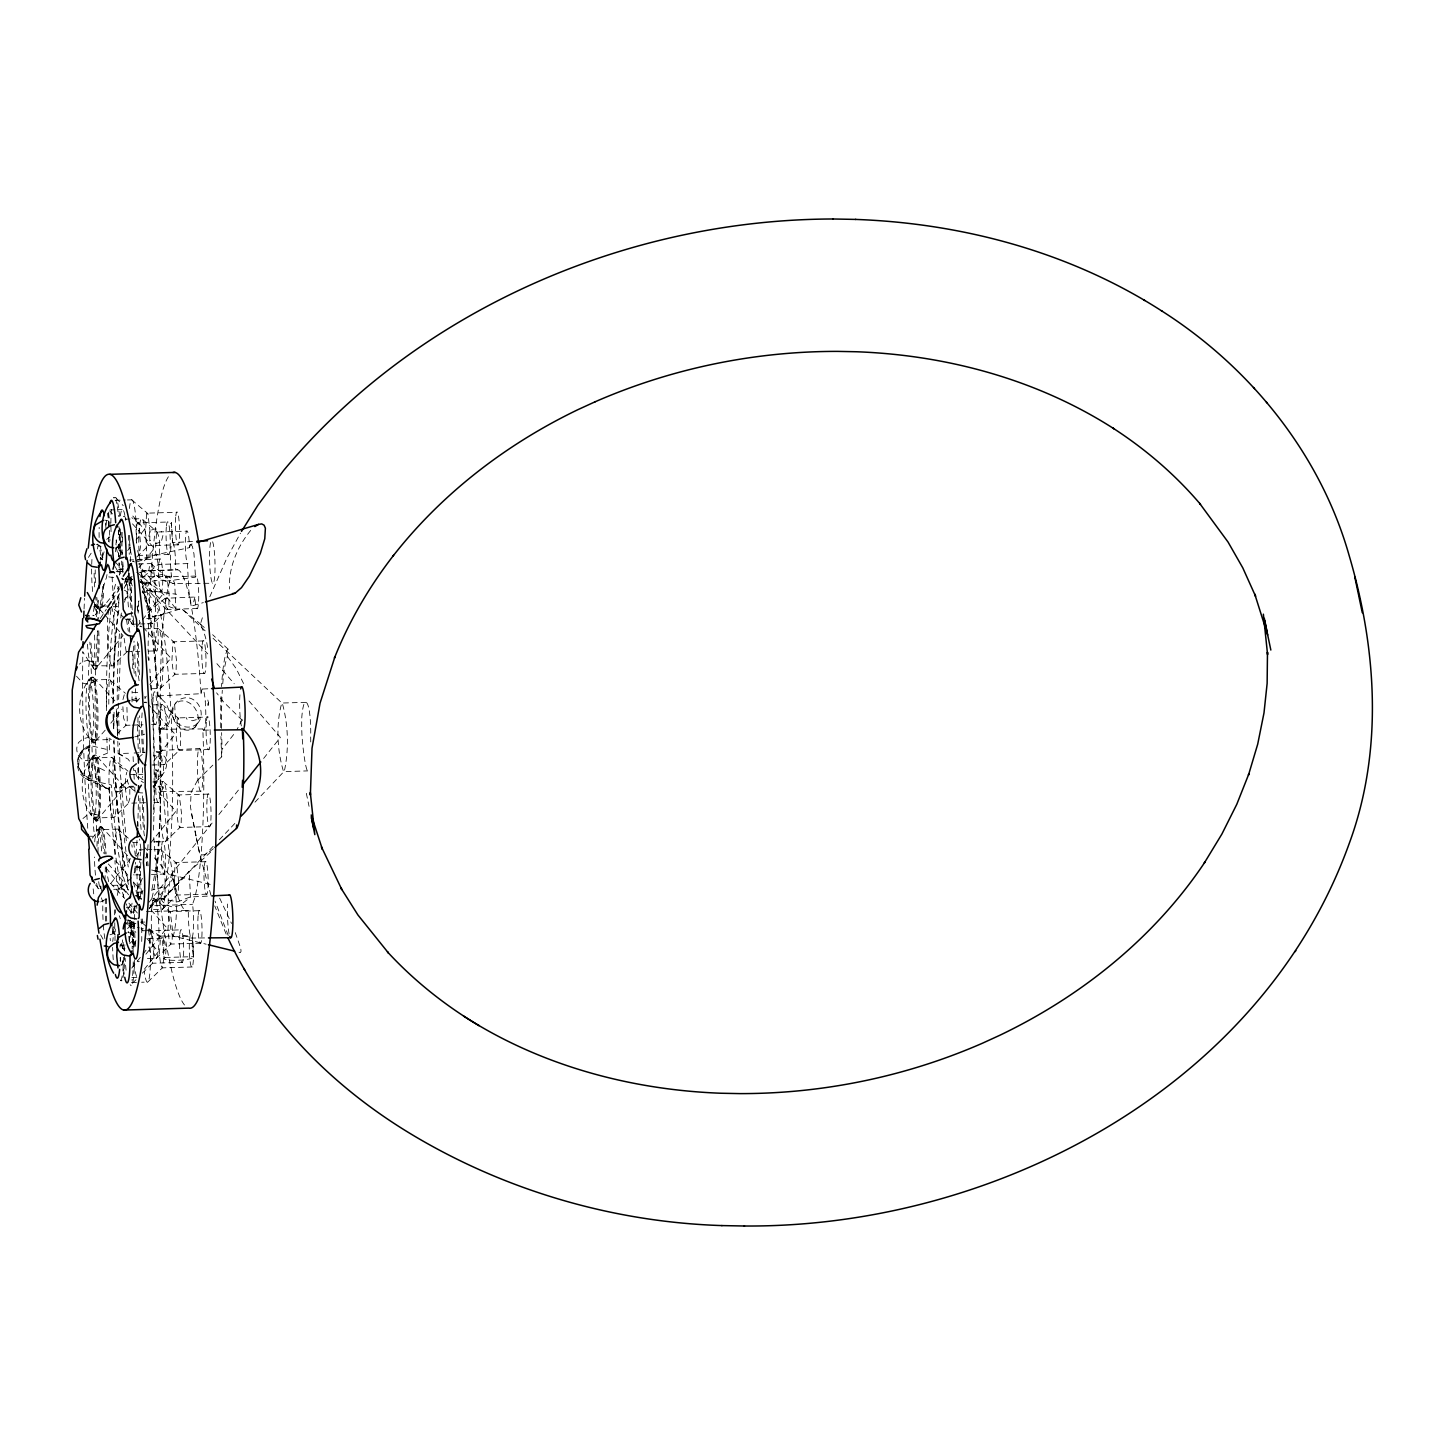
<?xml version="1.0" encoding="UTF-8"?>
<svg xmlns="http://www.w3.org/2000/svg" width="1445" height="1445" viewBox="0 0 1445 1445"><rect width="100%" height="100%" fill="white"/><g stroke="black" fill="none" stroke-linecap="round" stroke-linejoin="round"><path stroke-width="0.75" stroke-dasharray="5 3.75" d="M195.816 576.049L195.508 577.151L165.326 581.287L165.037 579.246L165.76 576.934L195.816 576.049A16.491 2.041 88.3 0 1 198.453 587.374A16.491 2.041 88.3 0 1 197.929 607.243A16.491 2.041 88.3 0 1 195.165 601.102L194.858 597.02L165.2 598.284L165.994 606.647L167.674 609.356L153.025 623.608L146.902 623.788M205.244 700.915L205.768 711.428A20.627 2.565 88.3 0 1 202.842 728.966L203.348 744.518A170.655 21.205 88.3 0 1 194.244 899.44L192.546 904.317A20.627 2.565 88.3 0 1 192.564 936.216L192.113 947.956L193.522 957.331A14.865 2.457 -2.9 0 1 177.031 960.293A14.865 2.457 -2.9 0 1 164.044 958.179L163.393 937.751L166.193 948.715L165.308 957.475L164.044 958.179M108.465 525.854L108.519 517.635A30.128 3.739 88.3 0 1 108.845 511.006M116.593 539.888L116.033 543.248A30.128 3.739 88.3 0 1 115.528 551.809M113.18 761.1L113.017 765.507A19.724 2.457 88.3 0 0 115.853 791.95L116.033 790.144A30.128 3.739 88.3 0 0 113.685 762.815L113.18 761.1L124.776 770.167M116.033 791.896L116.557 800.223A30.128 3.739 88.3 0 1 112.222 815.377A30.128 3.739 88.3 0 1 108.971 777.862A30.128 3.739 88.3 0 1 112.945 758.354L127.955 771.178M118.309 530.73L118.562 534.614L122.301 536.366L122.699 539.111L122.121 542.001L118.418 544.693L118.418 546.589A30.128 3.739 88.3 0 0 118.815 557.011M120.134 960.817L120.694 957.475M125.137 948.841L122.392 948.064L122.428 939.846M137.203 561.78L146.397 558.745L146.433 551.412A30.128 3.739 88.3 0 0 142.332 518.918A30.128 3.739 88.3 0 0 138.792 542.525A30.128 3.739 88.3 0 0 142.495 577.765L142.531 578.741L141.104 576.14M159.022 729.707C159.925 719.646 156.096 697.754 168.487 717.948C172.714 723.746 161.587 731.549 159.347 728.804A19.724 2.457 88.3 0 0 160.305 712.674L160.178 709.134M159.582 729.707L159.582 731.892A30.128 3.739 88.3 0 0 164.567 764.622L149.268 765.055M142.82 578L142.802 577.368A29.713 1.824 73.6 0 0 140.978 571.913M94.232 606.521L92.932 615.696L94.124 615.426M100.301 559.992L100.355 557.391M100.753 888.187L100.789 885.948L100.608 887.067A30.128 3.739 88.3 0 1 96.219 880.962M133.771 947.775L133.337 943.459L129.255 941.237L129.707 934.355A13.511 1.68 88.3 0 1 130.61 933.036L135.487 938.546M132.091 948.661L132.145 946.06M120.874 865.88A151.779 18.857 88.3 0 1 112.132 796.43L111.337 785.032L91.848 780.553C87.513 772.045 86.501 752.863 90.078 745.512L109.567 750.081L109.188 738.088M98.224 835.355L100.301 832.284L96.309 831.453L96.4 827.299A13.511 1.68 88.3 0 0 96.002 819.658L95.641 809.381A30.128 3.739 88.3 0 0 92.534 758.95L92.101 751.183A13.511 1.68 88.3 0 0 91.721 743.543L92.173 737.438A30.128 3.739 88.3 0 0 91.27 685.49L91.342 674.129A13.511 1.68 88.3 0 0 90.963 666.488L92.787 665.531M112.891 703.354L114.39 646.728L118.905 602.384M142.459 767.71L142.369 772.28A13.511 1.68 88.3 0 0 142.567 777.536M153.549 830.116L154.922 777.862L153.26 713.541L149.846 669.089M136.173 560.497L154.579 555.079L189.439 547.637L189.367 544.566A16.491 2.041 88.3 0 0 186.875 530.911A16.491 2.041 88.3 0 0 185.339 545.903A16.491 2.041 88.3 0 0 187.435 563.478L188.843 590.68L191.047 603.811L192.745 605.726L203.33 602.601M218.123 760.178L221.735 756.801L221.988 744.97A84.207 10.458 88.3 0 1 221.627 732.597M118.562 534.614L118.833 530.152M106.207 899.187L102.992 900.632L102.866 902.782A30.128 3.739 88.3 0 0 103.227 923.301M131.007 577.819L127.81 579.246L127.684 581.396A30.128 3.739 88.3 0 0 128.659 609.645M115.456 934.265L112.728 933.326L112.981 928.882M222.747 683.81A84.207 10.458 88.3 0 1 227.118 657.674L228.057 649.148L212.614 634.698M138.052 717.37L137.6 729.689A170.655 21.205 88.3 0 1 138.232 750.605M91.649 779.18C75.555 777.229 72.72 751.382 88.886 746.776M120.513 533.187L118.851 538.208M194.858 597.02L192.745 605.726M97.556 548.956L97.917 545.686M106.099 525.149L106.46 521.898A13.511 1.68 88.3 0 1 107.363 520.579L108.23 524.065M121.308 633.253L118.4 705.359L119.14 734.186M120.043 947.053L120.368 944.091M108.429 541.568L108.827 536.998L108.881 538.154A30.128 3.739 88.3 0 0 109.152 542.11M118.418 544.693L118.237 546.21A13.511 1.68 88.3 0 1 117.334 547.529L116.052 540.087M87.766 836.149L95.84 836.384L94.991 838.371A30.128 3.739 88.3 0 0 94.575 844.621M139.406 572.509L148.835 570.612L149.485 566.277A30.128 3.739 88.3 0 1 154.741 579.391A30.128 3.739 88.3 0 1 154.543 619.273A30.128 3.739 88.3 0 1 149.268 610.802L140.996 580.998M117.226 895.448A29.731 8.833 -76.2 0 1 118.815 888.982L124.414 889.361L123.782 893.624A30.128 3.739 88.3 0 0 123.475 897.634M160.738 709.098L161.027 707.273A30.128 3.739 88.3 0 1 166.771 726.889A30.128 3.739 88.3 0 1 164.567 764.622L179.198 750.37L177.536 747.643L176.182 736.986L177.301 717.93L207.357 717.045M104.708 614.793L123.042 635.583L95.388 668.927A32.982 4.1 88.3 0 0 97.628 630.815A170.655 21.205 88.3 0 0 96.02 754.687C96.255 766.934 90.963 787.489 109.097 788.41L111.337 785.032M149.937 531.706L148.925 536.077L150.388 540.701M152.592 903.233L158.986 898.519L177.843 901.806L190.108 896.984L212.144 895.882M140.833 579.373L143.579 583.672L141.827 583.888C151.978 581.342 162.544 577.187 172.966 583.617L201.65 583.346M148.112 938.455L163.411 938.311L167.999 935.963L175.856 936.757L190.27 935.529L189.963 934.373A20.627 2.565 88.3 0 1 188.338 910.422L145.981 911.65M189.439 547.637L190.704 544.404L194.949 543.157M135.342 855.892L133.825 842.905M161.659 540.358L162.888 535.68L161.208 531.381M152.773 903.107L149.973 905.87L192.546 904.317M124.451 583.455L125.697 579.246L131.73 580.438M127.81 579.246L125.318 580.565M124.469 602.222L131.26 579.084M113.631 701.8A30.128 3.739 88.3 0 0 109.043 679.493L88.633 680.089A30.128 3.739 88.3 0 0 86.014 707.382A30.128 3.739 88.3 0 0 89.68 739.172L89.211 747.173A13.511 1.68 88.3 0 0 89.59 754.814L90.023 760.684A30.128 3.739 88.3 0 0 88.994 795.725A30.128 3.739 88.3 0 0 93.564 818.014L113.974 817.418L128.623 803.185L126.943 800.458L125.589 789.801L125.516 777.482L126.781 772.262M102.992 900.632L100.518 901.951M151.942 889.253C163.809 831.652 159.853 771.883 158.824 713.378C154.904 672.449 155.085 630.201 142.387 590.716M190.27 935.529L189.891 936.812A16.491 2.041 88.3 0 0 189.909 959.552A16.491 2.041 88.3 0 0 192.889 964.664A16.491 2.041 88.3 0 0 192.871 941.923L192.366 938.582M207.646 647.486L206.888 643.477A129.165 30.182 -81.9 0 0 202.155 628.304L200.349 624.385L203.041 615.552M102.992 555.422L104.112 551.809M142.369 878.271L135.956 892.685L142.567 891.637M134.782 944.091L135.902 940.478M76.531 676.224L82.726 682.979C89.301 686.122 99.813 679.71 88.633 680.089M132.597 579.445L128.551 577.278L126.781 582.371A170.655 21.205 88.3 0 0 125.065 589.163M171.648 523.198L170.745 523.704L171.413 522.729L172.623 542.688L171.467 544.332A20.627 2.565 88.3 0 0 171.503 576.248L169.806 581.125A170.655 21.205 88.3 0 0 160.702 736.047L161.19 751.599A20.627 2.565 88.3 0 0 158.264 769.155M138.323 897.453L137.708 887.194L139.027 883.437A151.779 18.857 88.3 0 0 140.544 877.404M140.978 579.589A170.655 21.205 88.3 0 1 157.017 680.198L158.083 695.641L166.356 703.697L170.311 713.884L167.349 723.349L159.799 729.508L160.323 745.764A170.655 21.205 88.3 0 1 151.219 900.705M209.814 596.731L226.775 558.312L240.466 533.169M122.951 699.579L124.776 692.841M104.528 770.528L98.838 767.71C93.04 776.398 100.735 787.308 109.766 789.638L105.34 787.778M93.564 818.014L93.51 823.289A13.511 1.68 88.3 0 0 93.889 830.929L95.28 836.51M96.309 831.453L97.068 829.737L117.479 829.123M242.2 719.755L236.872 729.725M96.255 759.727L99.597 756.385L107.327 753.188L109.567 750.081M146.18 696.201L144.97 698.676L144.572 692.986M127.72 780.426L119.899 787.435L120.983 802.896A170.655 21.205 88.3 0 0 128.244 866.964M107.002 574.586L106.424 577.783A170.655 21.205 88.3 0 0 98.621 618.623M147.553 586.218L149.702 583.094L156.223 587.934L168.072 598.591L175.965 608.887L170.221 607.099L164.838 603.288L145.674 585.532C145.638 579.21 155.825 575.832 161.352 574.514C166.536 575.507 173.003 577.837 174.682 583.383L175.965 608.887M127.214 906.593L126.618 907.713L136.282 906.087M161.009 897.941L163.303 898.953L176.904 883.166L189.205 871.642L190.487 897.146L180.047 905.274L174.339 906.882C168.993 907.93 154.362 898.338 165.452 895.846M126.148 651.569L124.107 638.311M172.479 935.945L173.328 936.143C178.078 916.582 177.157 894.545 172.136 875.02L171.305 874.821C166.536 894.401 167.475 916.437 172.479 935.945L206.183 944.199M153.784 787.055L158.282 779.975L158.264 769.119M197.857 723.042C205.822 714.083 198.633 697.845 186.64 697.7C164.838 698.748 170.456 733.825 190.83 729.869L194.912 727.341L197.857 723.042C185.303 735.487 162.292 716.72 176.037 702.866M194.912 727.341C203.871 716.973 192.853 698.26 179.487 701.24L175.441 703.733M254.97 802.174L284.358 771.106C289.018 749.305 288.314 724.975 282.371 703.462L212.487 637.751M154.796 782.197C162.31 777.013 169.733 767.024 165.416 757.595L161.623 753.441L153.694 751.183M159.709 778.44C166.988 771.16 163.791 757.433 153.423 755.139M168.957 554.519L138.901 555.404L140.653 546.029L139.081 525.673L138.503 523.361L131.838 517.653M178.295 544.783L148.239 545.65L149.72 540.863L149.991 530.857L147.842 513.607L132.832 500.783M197.459 608.526L167.403 609.411L168.884 604.624L169.155 594.617L167.006 577.368L151.996 564.543M130.086 725.191L125.787 725.318L127.268 720.531L126.907 706.262M204.702 673.424L174.646 674.309L176.127 669.523L176.38 659.498L174.249 642.266L159.239 629.424M145.53 802.734L128.352 803.221L129.833 798.435L129.779 786.243L133.518 786.243M209.001 749.54L178.927 750.425L180.408 745.62L180.679 735.613L178.53 718.382L163.52 705.539M140.653 874.767L134.222 874.947L135.704 870.161L135.451 862.322M209.742 826.594L179.686 827.479L181.167 822.693L181.438 812.668L179.288 795.436L164.278 782.594M206.87 894.184L176.814 895.069L178.295 890.283L178.566 880.276L176.416 863.026L161.406 850.184M182.395 962.352L152.339 963.237L153.82 958.432L154.091 948.426L151.942 931.176L140.255 921.206M200.747 943.188L170.691 944.073L172.172 939.286L172.443 929.279L170.293 912.03L155.283 899.187M192.203 966.976L162.147 967.861L163.899 958.487L162.237 937.769L147.914 930.309M88.434 557.409L91.974 551.936M100.319 618.532L106.37 609.176M112.403 599.819L119.646 588.603M92.39 838.118L100.572 827.136M136.173 856.397L140.869 849.1M127.684 909.049L132.398 901.752M95.46 614.739L97.465 611.759L94.503 610.079M145.421 858.077L147.408 855.079L144.464 853.417M118.815 888.982L123.403 885.044L126.419 885.948L128.316 890.373M233.638 734.53L222.169 749.16M87.495 644.235A30.128 3.739 88.3 0 0 88.326 653.718L89.427 661.015L88.452 670.119A13.511 1.68 88.3 0 0 88.849 677.759L89.211 680.505M90.529 682.997L94.358 681.462M107.273 612.788L119.05 595.81M109.007 610.169L111.608 606.485M107.183 611.325L119.682 593.696M79.8 754.471L82.365 750.93L88.524 746.939M123.909 784.292L119.899 787.435M197.459 780.408L191.155 792.366L190.415 806.87L199.88 855.025L211.151 895.936M163.086 727.395L159.799 729.508M127.648 550.545L130.447 547.041M136.029 540.015L144.428 529.502L131.712 514.745M105.268 604.335L99.958 609.627M106.659 602.583L119.249 586.796M124.83 579.788L127.63 576.266M132.001 576.41L126.708 581.703M138.991 567.65L154.362 548.359L131.784 523.054M137.022 626.57L163.592 593.263L141.014 567.957M105.196 730.195L94.304 742.513M110.795 723.186L121.976 709.152M149.865 684.442L170.835 658.143L144.012 628.322M154.145 760.558L175.116 734.259L148.311 704.419M110.831 883.347L120.621 871.064M122.012 869.312L130.393 858.8L102.18 827.443M150.713 842.887L175.875 811.313L153.296 786.008M127.593 928.665L133.193 921.657M149.016 902.222L213.318 821.555M218.899 814.546L239.87 788.247M263.622 758.444L280.384 737.402L247.203 698.856M149.232 908.724L173.003 878.921L153.242 856.614M131.748 968.114L141.538 955.831M142.929 954.079L148.528 947.071M145.909 954.206L166.879 927.907L149.937 908.634M135.975 979.764L130.664 985.057M144.356 969.234L158.336 951.713L145.638 936.956M98.838 767.71L98.35 768.307A18.442 17.358 -64.9 0 0 105.937 788.067M250.689 530.423C237.395 546.535 228.274 567.903 229.538 589.036M109.892 536.781L106.659 539.4M197.459 780.408L212.812 765.146M91.161 739.732L94.684 739.786L87.802 737.546L83.178 738.756L78.68 742.405C74.725 748.546 77.073 756.656 83.485 760.034L88.976 760.937L95.641 757.866L111.626 757.415M163.303 898.953L189.205 871.642L164.405 897.833M213.192 846.3L188.41 872.419L212.83 850.112M219.369 839.762L236.402 821.79M129.779 786.243L123.006 790.74L115.853 791.95M228.057 649.148L227.75 649.455A90.71 11.271 88.3 0 0 221.537 686.574M136.498 702.162L139.533 698.405M305.961 702.342L281.775 703.047C275.832 724.089 277.079 750.569 283.545 771.612L307.713 770.889M136.787 557.011L148.51 545.614L146.83 542.886L145.475 532.23L146.595 513.174L176.651 512.289M124.396 599.512L131.712 592.378L129.237 585.008L128.46 572.563M127.124 651.695L112.493 665.928L90.854 665.657M203.059 640.93L173.003 641.815L171.883 660.871L173.237 671.528L174.917 674.255L160.269 688.506L150.063 688.795M117.262 733.807L126.058 725.264L123.566 717.894L122.807 705.449M208.116 794.1L178.042 794.985L176.922 814.041L178.295 824.698L179.957 827.425L165.326 841.676L153.062 842.038M131.549 877.747L119.845 889.145L113.721 889.325M205.244 861.708L175.17 862.575L174.05 881.631L175.405 892.287L177.085 895.015L162.436 909.266L150.19 909.627M129.689 943.567L135.541 937.877M199.121 910.693L169.047 911.578L167.927 930.634L169.282 941.291L170.962 944.018L156.313 958.27L146.108 958.559M142.351 973.153L152.61 963.183L150.93 960.455L149.576 949.798L150.695 930.743L180.769 929.857M148.763 929.207L160.539 936.107L159.383 954.422L160.738 965.079L162.418 967.807L147.769 982.058L141.646 982.239M93.257 665.386L94.593 664.122L92.552 661.395L87.043 660.491L82.419 661.684L79.421 664.14M198.326 718.978L200.169 717.262M150.316 907.189L158.986 898.519M165.2 598.284L149.648 610.747A29.713 1.824 73.6 0 1 142.351 588.169M149.305 908.146L158.354 899.874M187.994 563.586L158.246 564.435L142.802 577.368M82.961 818.52L87.459 814.854L92.083 813.661L98.296 815.143L98.423 816.371L96.381 817.274M138.359 757.577L143.561 753.423M162.671 774.141L155.103 779.09M213.3 848.739C209.958 851.141 200.855 859.865 199.157 851.159M135.884 923.301L130.791 925.504A18.442 1.824 -27.4 0 0 134.277 926.101L137.492 924.746M155.572 784.454L152.971 786.188L159.6 786.17L159.889 787.85A20.627 2.565 88.3 0 0 162.978 786.857L164.007 801.632A170.655 21.205 88.3 0 0 186.405 910.802L188.338 910.422M146.397 558.745L154.579 555.079M200.349 624.385L206.346 629.045M108.321 863.984L127.81 886.435M94.936 758.643L90.475 759.655M146.74 590.246L152.538 617.141L156.963 615.841L158.48 610.007L146.74 590.246L176.615 594.292M95.641 757.866L91.721 758.372M145.204 584.322L149.702 583.094M159.98 542.2L156.042 543.591L152.158 542.417M179.668 609.14L154.181 617.105M171.413 522.729L172.425 542.597L194.497 541.423M131.983 699.85L138.431 697.772M90.023 746.902C78.409 750.696 74.706 767.819 84.225 775.748M110.001 934.807L112.963 933.795L114.986 929.587L112.999 926.534M151.544 529.99L155.301 528.852L159.347 529.755M163.339 886.977L151.382 890.21M196.412 719.664L192.402 720.748L188.591 719.899M134.837 736.86L144.753 734.168M90.078 745.512L88.56 745.909A18.442 17.358 -64.9 0 0 77.326 764.423A18.442 17.358 -64.9 0 0 90.312 780.463L91.848 780.553M115.582 548.125L117.641 547.583M152.177 616.672L167.674 613.132M141.935 571.136L177.627 569.764A170.655 21.205 88.3 0 1 200.042 678.933L201.072 693.708L158.661 695.876M134.114 905.816L134.475 912.012L132.543 912.391A170.655 21.205 88.3 0 1 126.167 903.811M138.901 555.404L137.022 548.486M134.222 874.947L133.5 874.785M133.012 700.735L138.991 699.705M161.045 898.591L162.87 898.447M172.966 583.617L174.682 583.383M183.641 935.656L192.546 937.841L193.522 957.331M117.804 741.375L118.183 753.567L131.947 753.116M134.15 753.008L145.132 752.43M202.806 689.03L209.344 688.705M160.503 750.425L199.717 748.492M156.132 751.852L161.19 751.599M117.659 571.859L123.764 571.335L114.318 571.606M115.166 500.313L125.372 500.024M127.413 499.952L131.495 499.844M109.928 509.94L116.052 509.76M118.093 509.706L122.175 509.579M125.119 519.17L141.447 518.683M136.697 543.302L136.065 529.665L137.257 522.909L167.331 522.042M158.246 564.435L155.428 551.087L156.548 532.013L186.604 531.146M97.79 544.62L96.689 544.639A32.982 4.1 88.3 0 1 101.276 559.504M159.871 559.052L129.779 559.974L131.621 562.701M133.753 561.599L132.651 561.635A32.982 4.1 88.3 0 1 134.259 561.942M138.413 563.947L150.659 563.586M118.4 569.782L124.523 569.601M141.05 570.829L177.627 569.764M125.516 579.246L131.892 579.048M140.002 582.299L148.239 582.046M142.17 592.125L161.497 591.547M93.799 606.394L108.086 605.979M96.652 607.225L104.817 606.99M112.981 606.737L117.063 606.629M125.227 619.255L133.807 619.002M146.704 618.623L155.283 618.37M132.615 624.204L144.861 623.843M140.996 626.48L139.894 626.516A32.982 4.1 88.3 0 1 141.502 626.841M145.656 628.846L157.902 628.485M126.853 651.731L139.75 651.352M148.329 651.117L156.927 650.864M92.137 677.506L91.035 677.524C75.068 695.081 76.133 725.408 92.697 742.188A32.982 4.1 88.3 0 0 96.291 700.193A32.982 4.1 88.3 0 0 89.012 687.676A32.982 4.1 88.3 0 0 92.697 742.188M132.741 692.57L139.172 692.39M152.213 704.889L162.201 704.6M132.218 725.119L142.965 724.812M151.544 724.559L155.843 724.433M93.943 740.021L111.409 739.515A30.128 3.739 88.3 0 1 110.091 738.576M94.702 755.41L93.6 755.446C77.633 772.985 78.698 803.33 95.262 820.092A32.982 4.1 88.3 0 0 98.856 778.114A32.982 4.1 88.3 0 0 91.577 765.579A32.982 4.1 88.3 0 0 95.262 820.092M154.091 786.875A14.865 14.54 34.6 0 0 156.692 777.862L155.554 769.896L156.782 769.86M129.942 774.664L142.82 774.285M152.755 781.962L162.96 781.655M154.109 802.481L158.408 802.354M96.869 820.417L124.541 787.073L96.309 755.735M132.579 842.471L141.176 842.218M154.055 841.839L162.635 841.586M139.659 849.841L151.906 849.479M153.947 849.425L160.07 849.245M151.4 874.442L164.278 874.062M112.168 885.388L123.403 885.044M137.618 898.736L141.7 898.609M152.321 900.361L156.439 900.253M140.436 922.181L144.843 922.054M142.585 930.797L151.617 930.526L147.643 929.857M120.061 945.229L126.185 945.048M165.308 957.475L193.196 956.662M131.838 977.597L137.961 977.416M120.856 980.414L121.976 980.378M131.441 982.528L139.605 982.293M134.475 912.012L130.592 912.102M171.503 576.248L140.111 576.934M160.539 936.107L167.999 935.963M162.237 937.769L163.393 937.751M162.978 786.857L153.495 786.929M203.853 583.328L212.668 583.256M202.842 728.948L160.341 729.237M203.528 730.122L212.252 730.05M161.244 791.535L200.458 791.174A21.44 2.655 88.3 0 0 202.246 760.829A21.44 2.655 88.3 0 0 197.55 757.487A21.44 2.655 88.3 0 0 200.458 791.174M190.83 938.058L208.477 937.895M120.441 787.182L133.662 787.073M89.716 739.19L94.666 739.587M116.593 791.878L117.912 791.932M146.595 513.174L147.842 513.607M137.257 522.909L138.503 523.361M156.548 532.013C161.208 537.395 158.643 547.601 159.853 554.609M165.76 576.934L167.006 577.368M173.003 641.815L174.249 642.266M177.301 717.93L178.53 718.382M178.042 794.985L179.288 795.436M175.17 862.575L176.416 863.026M169.047 911.578L170.293 912.03M150.695 930.743L151.942 931.176M113.74 577.566L107.002 576.663M155.554 769.896L158.155 771.883L157.577 770.022A16.491 2.041 88.3 0 0 155.482 782.486A16.491 2.041 88.3 0 0 157.613 802.192A16.491 2.041 88.3 0 0 159.691 789.711L159.6 786.17M142.856 930.743L141.195 928.033M125.137 919.833L130.827 920.573L130.791 927.798A30.128 3.739 88.3 0 1 129.4 942.321M134.656 866.928L140.833 867.903M94.918 814.239L98.296 815.143M104.582 520.11L107.056 520.507M135.288 895.539L137.763 895.936M127.828 932.567L130.303 932.964M127.395 580.023L126.456 578.126M102.577 901.409L101.403 897.851M133.374 924.348L127.467 922.56M89.427 661.015L93.203 661.936M190.704 544.404L192.402 546.336L193.973 553.959L195.508 577.151M135.884 866.151L141.321 868.987M151.635 869.998L160.287 872.13L152.285 870.161M136.119 866.205L140.472 867.271M171.305 874.821L212.307 884.882M128.822 925.233L139.334 927.816M143.362 928.81L141.176 928.178M239.039 952.255L240.466 952.598L241.062 951.243L240.719 948.191L234.668 930.905M101.132 546.86L99.163 545.253M137.167 897.327A13.511 1.68 88.3 0 1 138.07 896.008L140.291 897.002M90.114 778.458L83.575 774.935L78.662 767.548L78.861 768.541M118.183 753.567L128.135 759.221L131.26 763.52M143.073 779.74L138.305 777.103L134.873 770.131C135.107 775.531 138.919 780.047 143.47 782.576M118.761 753.82L122.464 755.464M85.291 778.367L101.06 785.773M148.835 570.612L165.326 581.287M131.188 925.233L128.713 923.518M128.551 577.278L132.525 579.626M131.549 921.404L134.873 923.861M100.518 557.77L102.613 559.883M158.083 695.641L161.641 698.567M136.715 572.256L150.208 583.202M201.18 624.583L181.618 608.706L206.003 631.628M142.766 519.64L157.794 532.464M122.699 553.254L116.033 547.547A30.128 3.739 88.3 0 1 117.93 555.386M124.794 618.261L111.446 606.864A30.128 3.739 88.3 0 1 115.112 647.125A30.128 3.739 88.3 0 1 110.29 662.388A30.128 3.739 88.3 0 1 107.743 618.586M110.38 680.432L125.39 693.275M114.823 854.356A30.128 3.739 88.3 0 1 118.815 830.08L132.145 841.478M137.383 724.649L141.014 727.792M242.29 720.332L223.469 701.873L216.587 692.823M116.196 498.164L123.258 505.696M109.694 510.916L112.511 513.932M139.298 580.673L207.773 653.899M103.299 613.294L94.828 604.245A32.982 4.1 88.3 0 1 97.808 618.767M93.744 677.813L114.914 700.969M144.771 847.565L147.607 850.581M138.648 896.568L141.484 899.585M110.561 883.292L124.667 898.393M130.104 920.357L135.758 926.389M128.768 924.782L135.83 932.332M216.894 663.652L234.216 683.774M114.932 561.527L123.385 571.353M128.894 903.179L137.365 913.005M115.744 860.859L119.7 865.483M124.956 871.642L127.792 875.092M133.464 882.01L137.708 887.194M128.731 619.363L134.313 626.281M95.551 605.852L98.35 609.302M93.781 668.601L82.708 651.839M106.099 867.975L127.034 893.895M95.551 884.918L99.723 890.102M128.623 894.798L124.414 889.361M227.606 656.753L236.185 668.583L244.259 684.912M122.301 947.559L124.595 950.593M115.13 566.584L119.501 574.46M100.626 934.843L103.914 940.749M186.188 717.677L187.055 719.303M219.658 898.158L231.543 923.463M228.22 935.439L215.088 901.192M226.142 934.12L214.763 905.925M121.091 964.194L121.434 965.097A13.511 1.68 88.3 0 0 122.337 963.779L122.735 959.209L122.789 960.347A30.128 3.739 88.3 0 0 124.433 975.664M133.374 882.317L138.955 900.361M128.442 884.485L124.649 867.578M94.051 601.915L95.334 606.286A30.128 3.739 88.3 0 0 98.73 598.573M112.945 758.354L113.74 761.082M149.07 608.453L149.648 610.747M126.474 619.688L128.334 631.32M195.87 835.951L191.3 812.921M306.34 793.323L309.067 806.346M77.849 763.213L78.59 767.241M148.474 930.309L149.178 934.843A30.128 3.739 88.3 0 1 149.557 976.007A30.128 3.739 88.3 0 1 144.265 971.329M148.004 649.094L149.16 660.202M126.293 840.791L120.061 769.661L119.375 743.055M128.912 858.547L129.562 862.972M124.324 865.356L119.104 829.845L114.498 769.824L113.758 741.014M131.838 844.783L132.199 847.222M122.392 948.064L121.29 942.772A13.511 1.68 88.3 0 0 120.965 942.718M120.567 961.593L120.152 957.656M112.204 927.419L112.728 933.326M138.214 896.37L137.456 887.555A30.128 3.739 88.3 0 1 137.293 862.502M105.521 522.982L106.009 528.78M129.255 941.237L128.749 935.439A30.128 3.739 88.3 0 0 128.226 931.411M92.643 591.529L92.083 584.918A30.128 3.739 88.3 0 1 91.649 568.318M110.163 938.347L110.344 940.731M109.097 788.41L110.145 803.203A170.655 21.205 88.3 0 0 124.053 897.779M117.984 586.273L118.598 596.532L117.28 600.289A151.779 18.857 88.3 0 0 108.79 706.497M89.915 776.489L88.524 748.98M221.735 756.801L221.591 754.29A90.71 11.271 88.3 0 1 220.922 736.553M174.7 704.943L175.622 722.933M136.227 701.692L135.938 696.743A170.655 21.205 88.3 0 0 135.415 688.723M137.799 768.198L138.305 777.103M97.411 782.684L97.682 787.633A170.655 21.205 88.3 0 0 103.968 853.58M136.805 908.399L136.697 905.166M117.587 734.223L116.268 708.682L117.659 736.209M131.26 935.078L130.917 926.137A30.128 3.739 88.3 0 1 130.881 922M106.84 737.618L107.327 753.188M113.071 714.39L113.469 729.924M124.396 946.529A32.982 4.1 88.3 0 1 124.505 950.9M124.541 955.127A32.982 4.1 88.3 0 1 120.368 980.071M115.004 940.695A32.982 4.1 88.3 0 1 115.329 928.936M119.194 915.769A32.982 4.1 88.3 0 1 120.278 918.749M123.096 942.303A32.982 4.1 88.3 0 1 123.385 950.936M123.421 957.222A32.982 4.1 88.3 0 1 122.735 971.817M122.211 975.79A32.982 4.1 88.3 0 1 119.249 980.107M127.142 924.674A32.982 4.1 88.3 0 1 134.024 946.909M134.349 959.769A32.982 4.1 88.3 0 1 130.176 984.695M126.076 970.191A32.982 4.1 88.3 0 1 125.155 958.198M129.002 920.393A32.982 4.1 88.3 0 1 132.904 946.927M133.229 961.846A32.982 4.1 88.3 0 1 132.019 980.432M135.722 946.367A32.982 4.1 88.3 0 1 134.475 921.513M134.475 919.453A32.982 4.1 88.3 0 1 135.685 900.885M137.04 896.243A32.982 4.1 88.3 0 1 140.273 901.788M142.314 918.948A32.982 4.1 88.3 0 1 142.567 923.12M134.62 946.403A32.982 4.1 88.3 0 1 133.355 921.531M133.5 913.439A32.982 4.1 88.3 0 1 134.06 904.895M135.938 896.279A32.982 4.1 88.3 0 1 138.63 899.585M141.195 918.984A32.982 4.1 88.3 0 1 141.7 942.14M139.208 961.268A32.982 4.1 88.3 0 1 137.6 960.943M141.484 893.606A32.982 4.1 88.3 0 1 140.906 860.75M146.397 852.785A32.982 4.1 88.3 0 1 148.131 865.862M140.743 897.399A32.982 4.1 88.3 0 1 139.786 860.786M140.183 855.892A32.982 4.1 88.3 0 1 140.689 851.918M146.649 862.141A32.982 4.1 88.3 0 1 147.011 865.898M144.735 829.773A32.982 4.1 88.3 0 1 143.615 796.809M144.392 835.842A32.982 4.1 88.3 0 1 142.676 793.179M143.976 752.719A32.982 4.1 88.3 0 1 142.73 729.942M146.902 702.92A32.982 4.1 88.3 0 0 145.295 702.595L144.175 702.631A32.982 4.1 88.3 0 1 145.782 702.956M142.856 752.755A32.982 4.1 88.3 0 1 142.296 711.229M139.497 674.779A32.982 4.1 88.3 0 1 138.648 641.761M139.081 680.776A32.982 4.1 88.3 0 1 137.528 641.797M133.807 621.043A32.982 4.1 88.3 0 1 132.94 615.841M132.254 609.88A32.982 4.1 88.3 0 1 131.405 576.862M133.771 625.071A32.982 4.1 88.3 0 1 130.285 576.898M138.485 601.355A32.982 4.1 88.3 0 1 138.178 613.113M129.689 573.069A32.982 4.1 88.3 0 1 125.119 578.361M123.222 566.819A32.982 4.1 88.3 0 1 122.699 561.039M122.301 554.808A32.982 4.1 88.3 0 1 122.283 530.189M129.49 535.318A32.982 4.1 88.3 0 1 130.05 543.555M130.231 547.818A32.982 4.1 88.3 0 1 130.303 562.557M122.897 572.87A32.982 4.1 88.3 0 1 121.579 561.075M121.181 554.844A32.982 4.1 88.3 0 1 121.163 530.225M123.421 516.732A32.982 4.1 88.3 0 1 126.13 520.019M128.388 535.336A32.982 4.1 88.3 0 1 129.255 554.356M128.587 573.105A32.982 4.1 88.3 0 1 125.101 581.378M119.556 516.461A32.982 4.1 88.3 0 0 114.588 497.839L113.487 497.875A32.982 4.1 88.3 0 1 116.702 503.402M120.278 528.96A32.982 4.1 88.3 0 1 119.231 558.185M111.066 531.724A32.982 4.1 88.3 0 1 110.922 525.221M110.904 523.126A32.982 4.1 88.3 0 1 111.608 506.472M117.298 506.707A32.982 4.1 88.3 0 1 118.436 516.497M119.086 526.847A32.982 4.1 88.3 0 1 118.382 556.379M108.483 513.119A32.982 4.1 88.3 0 1 110.524 530.279M102.83 557.734A32.982 4.1 88.3 0 1 102.143 549.895M107.363 513.156A32.982 4.1 88.3 0 1 109.26 528.256M109.423 530.315A32.982 4.1 88.3 0 1 109.91 540.918M103.643 584.34A32.982 4.1 88.3 0 1 101.078 609.591A32.982 4.1 88.3 0 1 96.472 594.726M95.551 582.732A32.982 4.1 88.3 0 1 95.225 569.872M99.958 546.138A32.982 4.1 88.3 0 1 102.396 559.468M102.523 586.417A32.982 4.1 88.3 0 1 99.831 609.79A32.982 4.1 88.3 0 1 95.37 594.762M94.684 586.923A32.982 4.1 88.3 0 1 94.124 569.908M98.73 630.779A32.982 4.1 88.3 0 1 96.49 668.89A32.982 4.1 88.3 0 1 90.981 642.032M95.388 668.927A32.982 4.1 88.3 0 1 89.861 642.068M94.268 605.473A32.982 4.1 88.3 0 1 96.454 616.708M102.234 891.782A32.982 4.1 88.3 0 1 100.626 886.58M98.007 852.387A32.982 4.1 88.3 0 1 101.367 826.666A32.982 4.1 88.3 0 1 106.081 853.995M106.424 866.856A32.982 4.1 88.3 0 1 106.28 874.947M99.506 886.598A32.982 4.1 88.3 0 1 98.639 881.414M96.959 846.282A32.982 4.1 88.3 0 1 100.662 826.937A32.982 4.1 88.3 0 1 104.979 854.031M105.304 866.892A32.982 4.1 88.3 0 1 104.997 878.65M106.713 921.097A32.982 4.1 88.3 0 1 106.587 898.248M114.462 909.844A32.982 4.1 88.3 0 1 114.697 916.293M114.787 922.705A32.982 4.1 88.3 0 1 114.48 934.463M105.593 921.133A32.982 4.1 88.3 0 1 105.575 896.514M113.595 928.864A32.982 4.1 88.3 0 1 112.746 941.526M310.711 741.953A34.319 4.714 89.2 0 0 310.693 737.492A34.246 5.473 -89 0 0 303.811 704.618A34.319 4.714 89.2 0 0 301.824 716.901A34.319 3.938 87.3 0 0 301.969 735.794L301.987 735.866A34.246 3.161 85.5 0 0 305.581 764.64A34.246 3.016 85.6 0 0 307.062 770.077M199.193 851.358A129.183 1.264 78.9 0 1 195.924 836.221M117.623 735.216A170.655 21.205 88.3 0 1 117.244 708.213M117.226 700.048A170.655 21.205 88.3 0 1 119.556 632.224M120.802 617.972A170.655 21.205 88.3 0 1 121.543 611.253M142.64 587.754A159.221 19.778 88.3 0 1 172.009 737.293A159.221 19.778 88.3 0 1 152.466 896.424M140.887 848.956A159.221 19.778 88.3 0 1 139.551 839.021M138.07 826.251A159.221 19.778 88.3 0 1 137.275 818.574M135.053 792.095A159.221 19.778 88.3 0 1 134.493 783.551M134.222 779.234A159.221 19.778 88.3 0 1 133.626 768.325M133.301 761.696A159.221 19.778 88.3 0 1 133.03 755.031M132.019 701.909A159.221 19.778 88.3 0 1 132.109 691.18M132.633 668.565A159.221 19.778 88.3 0 1 134.06 641.165M137.329 610.115A159.221 19.778 88.3 0 1 138.955 600.777M106.406 710.597A170.655 21.205 88.3 0 1 111.229 607.352M112.656 597.724A170.655 21.205 88.3 0 1 115.943 582.696M128.009 575.435A170.655 21.205 88.3 0 1 132.254 585.929M137.13 606.394A170.655 21.205 88.3 0 1 138.286 612.716M139.515 620.284A170.655 21.205 88.3 0 1 140.129 624.276M148.04 844.621A170.655 21.205 88.3 0 1 146.342 865.429M142.874 890.301A170.655 21.205 88.3 0 1 142.08 894.238M128.28 889.885A151.779 18.857 88.3 0 1 121.308 867.993M124.252 590.174A151.779 18.857 88.3 0 1 131.802 603.161M220.742 727.684A90.71 11.271 88.3 0 1 221.157 694.088M221.573 728.479A84.207 10.458 88.3 0 1 222.295 690.313M229.123 933.867A21.44 2.655 88.3 0 1 227.624 904.01M201.072 693.726A20.627 2.565 88.3 0 1 205.244 700.933M241.351 725.95A21.44 2.655 88.3 0 1 240.195 691.974M212.632 541.785A21.44 2.655 88.3 0 1 214.835 574.243A21.44 2.655 88.3 0 1 210.645 575.634A21.44 2.655 88.3 0 1 210.627 542.453M172.732 542.525A20.627 2.565 88.3 0 1 175.694 570.143M115.492 913.222A29.731 8.833 -76.2 0 1 115.456 909.754M128.063 880.149A159.221 19.778 88.3 0 1 126.185 871.787M125.083 866.169A159.221 19.778 88.3 0 1 113.992 739.966M113.74 728.822A159.221 19.778 88.3 0 1 113.541 713.342M113.523 702.451A159.221 19.778 88.3 0 1 119.357 607.207M124.125 588.296A159.221 19.778 88.3 0 1 131.694 583.744M148.094 656.59A159.221 19.778 88.3 0 1 148.492 660.383M149.973 676.224A159.221 19.778 88.3 0 1 151.093 690.746M151.671 699.29A159.221 19.778 88.3 0 1 153.224 730.032M153.387 734.475A159.221 19.778 88.3 0 1 153.531 814.276M137.6 858.493A30.128 3.739 88.3 0 1 140.996 850.78M108.628 881.631A170.655 21.205 88.3 0 1 106.063 867.614M127.882 618.677A170.655 21.205 88.3 0 1 129.942 632.946M132.091 650.972A170.655 21.205 88.3 0 1 134.475 676.404M138.503 767.259A170.655 21.205 88.3 0 1 138.576 779.614M138.485 795.743A170.655 21.205 88.3 0 1 137.69 826.305M136.986 840.448A170.655 21.205 88.3 0 1 136.083 853.634M134.764 868.048A170.655 21.205 88.3 0 1 133.735 876.7M140.382 752.411A30.128 3.739 88.3 0 1 139.551 715.763M141.14 829.466A30.128 3.739 88.3 0 1 140.165 794.913M136.101 676.296A30.128 3.739 88.3 0 1 135.126 641.743M133.789 621.531A30.128 3.739 88.3 0 1 129.996 618.821M120.766 573.918A30.128 3.739 88.3 0 1 119.267 562.9M184.49 1004.997A268.066 33.289 88.3 0 1 153.712 836.655M148.131 645.825A268.066 33.289 88.3 0 1 168.722 476.254M99.127 537.468A30.128 3.739 88.3 0 1 99.181 527.389M91.721 564.399A30.128 3.739 88.3 0 1 92.065 557.77M94.593 635.041A30.128 3.739 88.3 0 1 92.083 666.524M93.726 893.859A268.066 33.289 88.3 0 1 92.805 885.478M87.748 828.256A268.066 33.289 88.3 0 1 82.853 651.858M84.063 608.959A268.066 33.289 88.3 0 1 84.569 598.248M131.043 913.746A30.128 3.739 88.3 0 1 132.037 903.161M113.252 959.697A30.128 3.739 88.3 0 1 112.62 947.378M104.871 938.618A30.128 3.739 88.3 0 1 103.354 925.288M95.478 875.182A30.128 3.739 88.3 0 1 94.449 857.029M97.068 829.737A30.128 3.739 88.3 0 1 101.656 852.026M122.428 871.949A30.128 3.739 88.3 0 1 118.797 888.675A30.128 3.739 88.3 0 1 114.968 860.606M118.815 830.08A30.128 3.739 88.3 0 1 122.464 870.034M106.424 706.786A30.128 3.739 88.3 0 1 109.043 679.493M114.047 712.222A30.128 3.739 88.3 0 1 113.649 728.948M108.05 614.558A30.128 3.739 88.3 0 1 108.953 608.598M119.14 597.977A30.128 3.739 88.3 0 1 115.076 603.865A30.128 3.739 88.3 0 1 112.078 573.9M118.833 563.008A30.128 3.739 88.3 0 1 119.592 575.146M123.204 568.662A30.128 3.739 88.3 0 1 121.904 564.2M120.766 556.795A30.128 3.739 88.3 0 1 119.538 528.689M120.35 515.919A30.128 3.739 88.3 0 1 125.679 520.326M131.242 554.465A30.128 3.739 88.3 0 1 129.291 537.558M129.436 508.495A30.128 3.739 88.3 0 1 134.132 505.226A30.128 3.739 88.3 0 1 136.444 542.652M136.643 976.477A30.128 3.739 88.3 0 1 133.843 961.015M133.265 953.086A30.128 3.739 88.3 0 1 134.096 921.729M142.676 792.944A14.865 14.54 34.6 0 1 127.196 778.729M208.495 702.649L208.062 705.503L207.773 699.85L208.495 702.649M90.114 687.639A32.982 4.1 88.3 0 0 93.799 742.152A32.982 4.1 88.3 0 0 97.411 700.157A32.982 4.1 88.3 0 0 90.114 687.639M92.679 765.543A32.982 4.1 88.3 0 0 96.381 820.074A32.982 4.1 88.3 0 0 99.976 778.078A32.982 4.1 88.3 0 0 92.679 765.543M202.047 646.005A16.491 2.041 88.3 0 0 203.908 673.262A16.491 2.041 88.3 0 0 205.696 652.273A16.491 2.041 88.3 0 0 202.047 646.005M206.346 722.121A16.491 2.041 88.3 0 0 208.188 749.377A16.491 2.041 88.3 0 0 209.995 728.388A16.491 2.041 88.3 0 0 206.346 722.121M207.105 799.175A16.491 2.041 88.3 0 0 208.947 826.432A16.491 2.041 88.3 0 0 210.753 805.443A16.491 2.041 88.3 0 0 207.105 799.175M175.64 517.364A16.491 2.041 88.3 0 0 177.5 544.62A16.491 2.041 88.3 0 0 179.288 523.614A16.491 2.041 88.3 0 0 175.64 517.364M166.319 527.1A16.491 2.041 88.3 0 0 168.162 554.356A16.491 2.041 88.3 0 0 169.95 533.368A16.491 2.041 88.3 0 0 166.319 527.1M158.86 564.128A16.491 2.041 88.3 0 0 160.702 591.384A16.491 2.041 88.3 0 0 162.49 570.396A16.491 2.041 88.3 0 0 158.86 564.128M204.233 866.765A16.491 2.041 88.3 0 0 206.075 894.021A16.491 2.041 88.3 0 0 207.863 873.033A16.491 2.041 88.3 0 0 204.233 866.765M198.109 915.769A16.491 2.041 88.3 0 0 199.952 943.025A16.491 2.041 88.3 0 0 201.74 922.036A16.491 2.041 88.3 0 0 198.109 915.769M179.758 934.933A16.491 2.041 88.3 0 0 181.6 962.189A16.491 2.041 88.3 0 0 183.389 941.201A16.491 2.041 88.3 0 0 179.758 934.933M161.623 846.644A16.491 2.041 88.3 0 0 163.466 873.918A16.491 2.041 88.3 0 0 165.272 852.911A16.491 2.041 88.3 0 0 161.623 846.644M154.272 623.445A16.491 2.041 88.3 0 0 156.114 650.702A16.491 2.041 88.3 0 0 157.92 629.695A16.491 2.041 88.3 0 0 154.272 623.445M153.206 697.014A16.491 2.041 88.3 0 0 155.048 724.27A16.491 2.041 88.3 0 0 156.837 703.281A16.491 2.041 88.3 0 0 153.206 697.014M155.843 637.137A30.128 3.739 88.3 0 0 158.95 687.549A30.128 3.739 88.3 0 0 162.49 650.792A30.128 3.739 88.3 0 0 155.843 637.137M160.883 790.307A30.128 3.739 88.3 0 0 163.989 840.719A30.128 3.739 88.3 0 0 167.53 803.962A30.128 3.739 88.3 0 0 160.883 790.307M158.011 857.896A30.128 3.739 88.3 0 0 161.118 908.327A30.128 3.739 88.3 0 0 164.658 871.552A30.128 3.739 88.3 0 0 158.011 857.896M151.888 906.9A30.128 3.739 88.3 0 0 154.994 957.331A30.128 3.739 88.3 0 0 158.535 920.555A30.128 3.739 88.3 0 0 151.888 906.9"/><path stroke-width="1.5" d="M110.398 923.662L110.434 918.297A30.128 3.739 88.3 0 0 104.257 888.26M125.986 559.161L126.022 552.008A30.128 3.739 88.3 0 0 119.863 521.97M138.901 630.887L136.733 630.815L136.823 626.642A13.511 1.68 88.3 0 0 136.426 619.002L134.8 613.673L135.198 607.008A30.128 3.739 88.3 0 0 133.482 572.961A30.128 3.739 88.3 0 0 129.075 566.873L128.442 571.1M102.017 872.545L101.62 879.21L103.245 884.539A13.511 1.68 88.3 0 1 103.57 889.632M214.926 847.384L236.438 828.473L236.655 824.987M100.247 562.105L99.886 565.356A13.511 1.68 88.3 0 1 98.982 566.693L98.639 565.79M132.037 950.774L131.676 954.025A13.511 1.68 88.3 0 1 130.754 955.344L130.429 954.459M112.963 569.204L115.022 562.033L119.52 558.366L124.144 557.174M81.263 823.054L81.588 829.394L87.766 836.149M82.69 618.55L81.426 639.882M97.14 905.166L98.404 897.598L106.659 884.846M117.966 934.662L116.72 956.012L118.002 967.951M126.51 910.874C124.487 925.215 123.024 941.688 132.019 954.025M86.917 548.757L84.858 555.928L85.526 559.63M80.794 597.76L78.734 604.931L81.516 611.976M76.206 669.884L77.344 666.867M90.204 883.419C86.248 889.542 88.615 897.67 95.009 901.048L98.675 901.644M85.869 618.767L107.851 564.399M109.675 713.433L110.235 712.186M136.733 630.815L137.492 629.081A30.128 3.739 88.3 0 1 141.718 646.439A30.128 3.739 88.3 0 1 141.935 680.451L142.296 690.728A13.511 1.68 88.3 0 1 142.676 698.368L143.109 706.135A30.128 3.739 88.3 0 1 146.631 732.669A30.128 3.739 88.3 0 1 145.331 762.527L144.861 768.632A13.511 1.68 88.3 0 1 145.259 776.272L145.168 787.651A30.128 3.739 88.3 0 1 147.571 820.146A30.128 3.739 88.3 0 1 144.897 842.272L143.796 842.218A13.511 1.68 88.3 0 1 144.175 849.859L143.416 862.647A30.128 3.739 88.3 0 1 144.41 897.201A30.128 3.739 88.3 0 1 140.707 908.923L139.858 906.015M140.599 707.869L141.05 706.84M241.496 531.399L257.951 505.136L283.527 470.582C416.72 310.549 625.92 219.441 833.006 218.99L833.332 218.99M744.211 1226.01L744.536 1226.01C994.81 1227.762 1261.864 1087.308 1349.377 843.085C1383.425 750.515 1376.597 648.552 1349.088 555.313C1320.369 454.127 1250.359 367.482 1162.25 311.271L1161.31 310.693M101.782 511.259C89.373 525.962 90.638 549.642 100.229 565.356M111.121 501.523C98.712 516.208 99.976 539.906 109.567 555.621M121.073 520.381C109.441 532.302 112.475 549.642 114.029 564.598M123.222 576.212L131.459 563.46M96.707 624.15L78.59 652.201L72.25 689.987L72.304 758.932L78.734 818.647L100.626 858.095M107.58 607.315L111.193 601.698M137.528 630.164C125.119 644.849 126.383 668.547 135.975 684.262M141.827 706.28C128.84 722.103 130.194 748.365 143.055 763.827M141.393 785.159C129.183 801.469 131.549 827.75 145.204 842.616M134.981 858.222C128.226 872.31 129.707 891.836 138.142 905.022M115.221 919.092C102.812 933.777 104.076 957.475 113.667 973.189M1295.172 951.623L1295.804 950.702M100.915 621.404L107.707 612.012M100.319 622.271L99.199 623.788L85.923 625.757L87.152 627.708L94.34 629.099M240.809 816.353C266.241 792.835 267.74 752.61 242.326 728.461L242.507 732.633A84.207 10.458 88.3 0 1 242.724 738.828M242.652 784.743L260.822 761.948M112.836 858.077L111.68 858.529A18.442 1.824 -27.4 0 0 100.211 867.379M108.628 565.555L110.344 572.076A170.655 21.205 88.3 0 1 114.534 572.906M236.438 828.473L236.745 828.148A90.71 11.271 88.3 0 0 243.302 732.163M136.318 763.845L131.82 767.512C127.864 773.653 130.231 781.763 136.625 785.141M130.664 896.731L126.167 900.398C122.211 906.539 124.577 914.649 130.971 918.027L136.462 918.93M99.434 928.322L103.932 924.655L108.556 923.463M113.324 708.032C101.331 714.841 104.636 734.999 117.822 738.232M205.443 601.987L235.083 593.245L241.514 587.627L249.335 576.23L260.353 553.345L264.778 538.75L265.392 528.202L264.092 525.185L261.726 523.903L258.547 524.39L197.062 542.543M254.862 526.576L258.547 524.39M112.132 858.456C109.73 860.371 98.585 864.67 100.662 866.874M595.232 401.728L577.964 409.639C506.527 443.994 441.863 493.486 392.968 556.126L393.564 555.35C369.288 586.67 349.058 621.169 334.445 658.035L334.951 656.698L320.049 703.155L312.012 748.275L310.368 795.111L310.314 792.51L314.829 834.65L311.506 818.105M594.961 401.854C671.202 368.511 754.398 351.243 837.612 351.388L856.307 351.749C946.764 355.036 1037.42 379.583 1113.914 428.731L1113.083 428.19C1145.65 449.269 1175.399 474.773 1200.506 504.377L1199.621 503.348L1228.015 542.001L1242.772 567.831L1255.597 596.297L1254.748 594.076L1267.662 634.915M132.85 737.402L118.689 739.244A18.442 15.462 72.1 0 1 106.948 721.398A18.442 15.462 72.1 0 1 116.955 704.69L129.833 700.536M103.047 520.507L95.46 524.968C91.505 531.092 93.871 539.22 100.265 542.597L103.932 543.194M114.39 524.734L109.766 525.944L105.268 529.592C101.313 535.734 103.679 543.844 110.073 547.221L113.74 547.818M91.414 545.09L94.503 544.295M132.506 613.005L127.901 614.215L123.385 617.882C119.429 624.005 121.795 632.133 128.19 635.493L133.699 636.414M138.377 684.731L133.753 685.941L129.255 689.59C125.3 695.731 127.666 703.841 134.06 707.219L139.569 708.122M139.876 836.221L135.252 837.432L130.754 841.08C126.799 847.222 129.147 855.332 135.541 858.709L141.05 859.612M94.702 879.752L99.326 878.56M126.293 932.964L118.707 937.426C114.751 943.549 117.117 951.677 123.511 955.055L129.002 955.958M118.49 942.303L113.866 943.513L109.368 947.161C105.413 953.303 107.779 961.413 114.173 964.79L119.682 965.693M116.955 704.69L118.309 704.528M109.748 572.69L113.613 572.184M232.537 593.534L235.083 593.245M196.683 541.315L207.574 540.773M211.512 688.597L242.001 687.079M212.144 895.882L229.791 895.015M109.91 474.321L175.116 472.407M123.71 1010.055L188.916 1008.14A268.066 33.289 88.3 0 0 215.269 738.16A268.066 33.289 88.3 0 0 172.948 472.551M214.42 730.032L242.76 729.779M208.477 937.895L230.532 937.697M855.458 219.423L855.837 219.423C963.472 223.307 1071.323 252.64 1162.25 311.271M227.985 937.949C266.801 1021.597 335.096 1088.916 413.74 1135.662L414.697 1136.24C507.412 1191.15 613.999 1222.109 721.687 1225.577L722.066 1225.577M833.006 218.99L855.837 219.423M721.687 1225.577L744.536 1226.01M144.319 764.82L145.891 764.911M98.91 860.931C96.508 858.095 109.405 854.302 112.168 857.246M97.23 567.289L91.721 566.386L87.639 562.972M85.598 615.389L89.265 615.985M104.221 945.951L107.887 946.547M208.369 944.741L234.668 951.171M100.175 621.133C96.996 620.718 88.542 616.166 87.332 620.411M101.204 621.224L99.687 620.646A18.442 3.739 22 0 0 87.856 621.964M463.502 1015.998C539.906 1065.453 630.706 1089.945 721.218 1093.251L739.912 1093.612C823.126 1093.757 906.322 1076.489 982.582 1043.164L999.561 1035.397C1081.131 996.382 1154.41 937.769 1204.841 862.213L1204.281 863.044L1221.874 834.09L1236.794 804.287L1248.895 773.797L1248.48 775.08L1257.71 744.157L1263.996 712.927L1267.139 683.377L1267.482 652.165L1267.572 654.549L1263.363 614.161M1143.934 299.982L1144.837 300.542M478.187 1025.119L478.999 1025.625C445.223 1005.503 414.119 980.812 387.441 951.876L388.38 952.905L357.926 914.974L340.875 887.971L341.833 889.578L321.458 846.951L322.398 849.317L311.199 814.962M1253.501 387.477L1254.495 388.597M1266.308 401.963L1267.319 403.101M121.019 867.018L123.638 870.089M243.663 968.222L244.765 970.01M126.528 615.426L123.258 609.501L121.958 583.78M87.296 592.522L92.769 602.384M94.449 882.931L90.078 875.038L88.777 849.317M98.513 867.65L124.992 918.821L124.378 915.263M214.293 688.019L211.62 679.096M117.804 527.028L117.171 525.203A13.511 1.68 88.3 0 0 116.268 526.522M111.951 925.757L111.337 923.915A13.511 1.68 88.3 0 0 110.416 925.252M1354.796 577.025L1358.499 594.599M1358.607 595.177L1362.31 612.77M1264.592 620.212L1270.841 650.051M311.253 816.75L313.854 829.105M1264.303 618.334L1266.85 631.031M97.357 935.493L98.043 939.178M98.513 565.392L98.874 569.511A30.128 3.739 88.3 0 1 99.29 588.115M139.424 904.552L139.135 916.997A13.511 1.68 88.3 0 1 138.214 918.334M242.561 780.318A84.207 10.458 88.3 0 1 242.2 787.29M229.105 895.232A21.44 2.655 88.3 0 1 232.862 918.279A21.44 2.655 88.3 0 1 229.827 936.468M240.701 688.976A21.44 2.655 88.3 0 1 245.018 707.562A21.44 2.655 88.3 0 1 242.037 728.551M88.253 548.07A268.066 33.289 88.3 0 1 134.981 553.29A268.066 33.289 88.3 0 1 146.162 928.051A268.066 33.289 88.3 0 1 99.922 939.196M98.946 933.163A268.066 33.289 88.3 0 1 94.449 899.982M92.354 881.233A268.066 33.289 88.3 0 1 91.902 876.916M89.319 848.703A268.066 33.289 88.3 0 1 88.199 834.451M82.907 647.739A268.066 33.289 88.3 0 1 83.033 641.616M83.72 617.756A268.066 33.289 88.3 0 1 83.973 611.145M84.677 596.135A268.066 33.289 88.3 0 1 87.079 560.57M121.199 912.716A170.655 21.205 88.3 0 1 110.633 890.59M116.666 575.76A170.655 21.205 88.3 0 1 121.958 589.849M130.502 637.281A170.655 21.205 88.3 0 1 130.971 641.092M134.837 680.848A170.655 21.205 88.3 0 1 135.126 684.767M138.323 754.778A170.655 21.205 88.3 0 1 138.467 763.123M138.576 785.701A170.655 21.205 88.3 0 1 138.539 791.752M137.6 828.382A170.655 21.205 88.3 0 1 137.203 836.492M132.308 886.327A170.655 21.205 88.3 0 1 129.905 898.158M123.403 579.301A30.128 3.739 88.3 0 1 122.084 578.361M128.388 568.246A13.511 1.68 88.3 0 0 128.063 563.153L126.925 557.625A13.511 1.68 88.3 0 0 126.293 558.041M113.451 560.461A30.128 3.739 88.3 0 1 110.831 555.061M109.91 503.113A30.128 3.739 88.3 0 1 115.672 522.729M106.767 549.082A30.128 3.739 88.3 0 1 101.493 564.814M99.94 516.515A30.128 3.739 88.3 0 1 104.383 515.576M138.124 921.151A30.128 3.739 88.3 0 1 137.582 953.574A30.128 3.739 88.3 0 1 133.283 953.465M129.996 955.362A30.128 3.739 88.3 0 1 124.74 977.272M123.186 928.972A30.128 3.739 88.3 0 1 126.329 923.59M119.628 969.378A30.128 3.739 88.3 0 1 115.347 974.472M114.01 920.682A30.128 3.739 88.3 0 1 119.321 934.409"/></g></svg>
